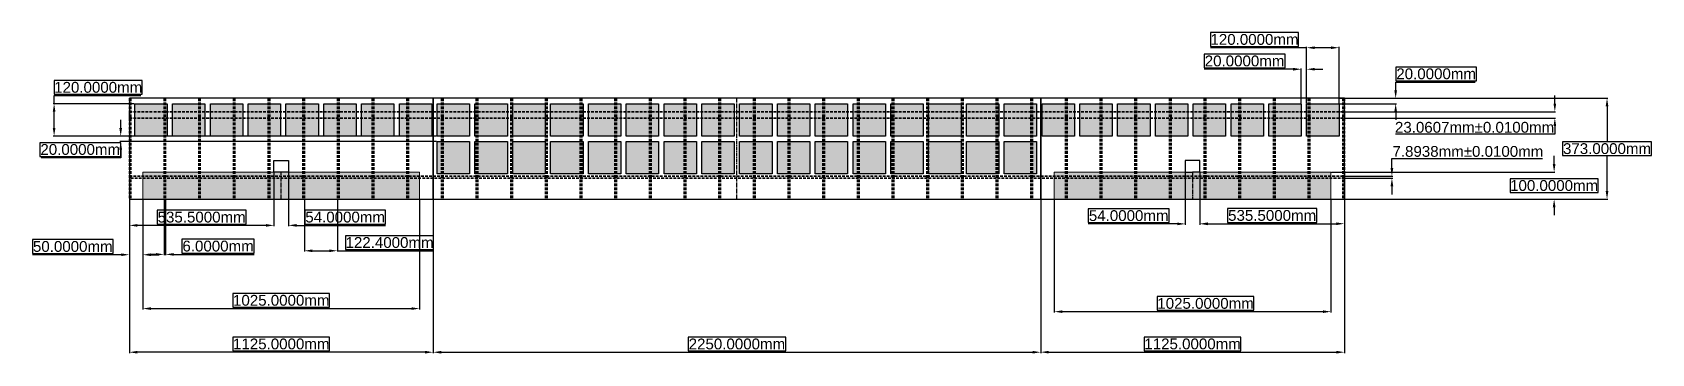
# Model space of a CAD drawing. Header units: millimetres. Extents: x 266 to 6263, y 368 to 1557.
import ezdxf

# ---------------------------------------------------------------- set-up
doc = ezdxf.new("R2010")
doc.units = ezdxf.units.MM
doc.header["$LTSCALE"] = 20
doc.header["$MEASUREMENT"] = 0
doc.linetypes.add('CENTER2', pattern=[1.125, 0.75, -0.125, 0.125, -0.125])
doc.linetypes.add('DASHED', pattern=[0.75, 0.5, -0.25])
for name, color, linetype in [('CELULE_SOLARE', 190, 'Continuous'), ('CENTERLINE', 90, 'Continuous'), ('SERVOMOTOARE', 210, 'Continuous')]:
    doc.layers.add(name, color=color, linetype=linetype)
for name, color, linetype, lineweight in [('CONTUR_ARIPA', 10, 'Continuous', 30), ('COTE', 114, 'Continuous', 9), ('ELERON', 140, 'Continuous', 9), ('LONJEROANE', 50, 'DASHED', 35), ('NERVURI', 30, 'DASHED', 35)]:
    doc.layers.add(name, color=color, linetype=linetype, lineweight=lineweight)
doc.styles.get("Standard").update_dxf_attribs({"font": 'arial.ttf'})
doc.dimstyles.new('AERO_DIM', dxfattribs={"dimtxt": 40, "dimasz": 30, "dimexe": 3, "dimexo": 2, "dimgap": -5, "dimtad": 1, "dimtih": 1, "dimtoh": 1, "dimdec": 4, "dimzin": 0, "dimdsep": 46, "dimtxsty": 'Standard', "dimcen": 5, "dimadec": 0, "dimazin": 0, "dimtfac": 1, "dimtdec": 4, "dimtofl": 0, "dimtmove": 0, "dimatfit": 3, "dimfxl": 1, "dimtolj": 1, "dimtzin": 0, "dimarcsym": 0})
doc.dimstyles.new('AERO_DIM_TOL', dxfattribs={"dimtxt": 40, "dimasz": 30, "dimexe": 3, "dimexo": 2, "dimgap": 5, "dimtad": 1, "dimtih": 1, "dimtoh": 1, "dimdec": 4, "dimzin": 0, "dimdsep": 46, "dimtxsty": 'Standard', "dimcen": 5, "dimadec": 0, "dimazin": 0, "dimtol": 1, "dimtp": 0.01, "dimtm": 0.01, "dimtfac": 1, "dimtdec": 4, "dimtofl": 0, "dimtmove": 0, "dimatfit": 3, "dimfxl": 1, "dimtolj": 1, "dimtzin": 0, "dimarcsym": 0})

# ---------------------------------------------------------------- blocks, each defined once
blk = doc.blocks.new('*D1')
at = {"layer": 'COTE', "color": 0, "lineweight": -2, "transparency": 16777216}
for p, q in [((625.3, 937.9), (625.3, 370.1)), ((1750.3, 937.9), (1750.3, 370.1)), ((1366.6, 429), (1009, 429)), ((1009, 429), (1009, 378.1)), ((1366.6, 378.1), (1366.6, 429)), ((1720.3, 373.1), (655.3, 373.1)), ((1009, 378.1), (1366.6, 378.1))]:
    blk.add_line(p, q, dxfattribs=at)
at = {"layer": 'COTE', "color": 0, "transparency": 16777216}
for points in [[(655.3, 378.1), (655.3, 368.1), (625.3, 373.1)], [(1720.3, 378.1), (1720.3, 368.1), (1750.3, 373.1)]]:
    blk.add_solid(points, dxfattribs=at)
at = {"layer": 'Defpoints', "color": 0, "transparency": 16777216}
for p in [(625.3, 939.9), (1750.3, 939.9), (625.3, 373.1)]:
    blk.add_point(p, dxfattribs=at)
at = {"layer": 'COTE', "color": 0, "transparency": 16777216, "insert": (1187.8, 403.5), "char_height": 40, "attachment_point": 5}
blk.add_mtext('\\A1;1125.0000mm', dxfattribs=at)
blk = doc.blocks.new('*D2')
at = {"layer": 'COTE', "color": 0, "lineweight": -2, "transparency": 16777216}
for p, q in [((1750.3, 937.9), (1750.3, 370)), ((4000.3, 937.9), (4000.3, 370)), ((3056.3, 428.8), (2694.3, 428.8)), ((2694.3, 428.8), (2694.3, 378)), ((3056.3, 378), (3056.3, 428.8)), ((1780.3, 373), (3970.3, 373)), ((2694.3, 378), (3056.3, 378))]:
    blk.add_line(p, q, dxfattribs=at)
at = {"layer": 'COTE', "color": 0, "transparency": 16777216}
for points in [[(1780.3, 378), (1780.3, 368), (1750.3, 373)], [(3970.3, 378), (3970.3, 368), (4000.3, 373)]]:
    blk.add_solid(points, dxfattribs=at)
at = {"layer": 'Defpoints', "color": 0, "transparency": 16777216}
for p in [(1750.3, 939.9), (4000.3, 939.9), (4000.3, 373)]:
    blk.add_point(p, dxfattribs=at)
at = {"layer": 'COTE', "color": 0, "transparency": 16777216, "insert": (2875.3, 403.4), "char_height": 40, "attachment_point": 5}
blk.add_mtext('\\A1;2250.0000mm', dxfattribs=at)
blk = doc.blocks.new('*D3')
at = {"layer": 'COTE', "color": 0, "lineweight": -2, "transparency": 16777216}
for p, q in [((4000.3, 937.9), (4000.3, 370.2)), ((5125.3, 937.9), (5125.3, 370.2)), ((4741.6, 429), (4384, 429)), ((4384, 429), (4384, 378.2)), ((4741.6, 378.2), (4741.6, 429)), ((4030.3, 373.2), (5095.3, 373.2)), ((4384, 378.2), (4741.6, 378.2))]:
    blk.add_line(p, q, dxfattribs=at)
at = {"layer": 'COTE', "color": 0, "transparency": 16777216}
for points in [[(4030.3, 378.2), (4030.3, 368.2), (4000.3, 373.2)], [(5095.3, 378.2), (5095.3, 368.2), (5125.3, 373.2)]]:
    blk.add_solid(points, dxfattribs=at)
at = {"layer": 'Defpoints', "color": 0, "transparency": 16777216}
for p in [(4000.3, 939.9), (5125.3, 939.9), (5125.3, 373.2)]:
    blk.add_point(p, dxfattribs=at)
at = {"layer": 'COTE', "color": 0, "transparency": 16777216, "insert": (4562.8, 403.6), "char_height": 40, "attachment_point": 5}
blk.add_mtext('\\A1;1125.0000mm', dxfattribs=at)
blk = doc.blocks.new('*D4')
at = {"layer": 'COTE', "color": 0, "lineweight": -2, "transparency": 16777216}
for p, q in [((5127.3, 1312.9), (6100.7, 1312.9)), ((6097.7, 1282.9), (6097.7, 1151.8)), ((6262.8, 1151.8), (5932.6, 1151.8)), ((5932.6, 1151.8), (5932.6, 1101)), ((6262.8, 1101), (6262.8, 1151.8)), ((5932.6, 1101), (6262.8, 1101)), ((6097.7, 969.9), (6097.7, 1101)), ((5127.3, 939.9), (6100.7, 939.9))]:
    blk.add_line(p, q, dxfattribs=at)
at = {"layer": 'COTE', "color": 0, "transparency": 16777216}
for points in [[(6092.7, 1282.9), (6102.7, 1282.9), (6097.7, 1312.9)], [(6092.7, 969.9), (6102.7, 969.9), (6097.7, 939.9)]]:
    blk.add_solid(points, dxfattribs=at)
at = {"layer": 'Defpoints', "color": 0, "transparency": 16777216}
for p in [(5125.3, 1312.9), (5125.3, 939.9), (6097.7, 939.9)]:
    blk.add_point(p, dxfattribs=at)
at = {"layer": 'COTE', "color": 0, "transparency": 16777216, "insert": (6097.7, 1126.4), "char_height": 40, "attachment_point": 5}
blk.add_mtext('\\A1;373.0000mm', dxfattribs=at)
blk = doc.blocks.new('*D8')
at = {"layer": 'COTE', "color": 0, "lineweight": -2, "transparency": 16777216}
for p, q in [((753.7, 937.9), (753.7, 732.2)), ((759.7, 937.9), (759.7, 732.2)), ((1088, 791.1), (819.7, 791.1)), ((819.7, 791.1), (819.7, 740.2)), ((1088, 740.2), (1088, 791.1)), ((723.7, 735.2), (693.7, 735.2)), ((789.7, 735.2), (1088, 735.2)), ((819.7, 740.2), (1088, 740.2))]:
    blk.add_line(p, q, dxfattribs=at)
at = {"layer": 'COTE', "color": 0, "transparency": 16777216}
for points in [[(723.7, 740.2), (723.7, 730.2), (753.7, 735.2)], [(789.7, 740.2), (789.7, 730.2), (759.7, 735.2)]]:
    blk.add_solid(points, dxfattribs=at)
at = {"layer": 'Defpoints', "color": 0, "transparency": 16777216}
for p in [(753.7, 939.9), (759.7, 939.9), (759.7, 735.2)]:
    blk.add_point(p, dxfattribs=at)
at = {"layer": 'COTE', "color": 0, "transparency": 16777216, "insert": (953.8, 765.7), "char_height": 40, "attachment_point": 5}
blk.add_mtext('\\A1;6.0000mm', dxfattribs=at)
blk = doc.blocks.new('*D10')
at = {"layer": 'COTE', "color": 0, "lineweight": -2, "transparency": 16777216}
for p, q in [((4050.3, 937.9), (4050.3, 520.2)), ((5075.3, 937.9), (5075.3, 520.2)), ((4789.7, 579.1), (4432.2, 579.1)), ((4432.2, 579.1), (4432.2, 528.2)), ((4789.7, 528.2), (4789.7, 579.1)), ((4080.3, 523.2), (5045.3, 523.2)), ((4432.2, 528.2), (4789.7, 528.2))]:
    blk.add_line(p, q, dxfattribs=at)
at = {"layer": 'COTE', "color": 0, "transparency": 16777216}
for points in [[(4080.3, 528.2), (4080.3, 518.2), (4050.3, 523.2)], [(5045.3, 528.2), (5045.3, 518.2), (5075.3, 523.2)]]:
    blk.add_solid(points, dxfattribs=at)
at = {"layer": 'Defpoints', "color": 0, "transparency": 16777216}
for p in [(4050.3, 939.9), (5075.3, 939.9), (5075.3, 523.2)]:
    blk.add_point(p, dxfattribs=at)
at = {"layer": 'COTE', "color": 0, "transparency": 16777216, "insert": (4610.9, 553.6), "char_height": 40, "attachment_point": 5}
blk.add_mtext('\\A1;1025.0000mm', dxfattribs=at)
blk = doc.blocks.new('*D11')
at = {"layer": 'COTE', "color": 0, "lineweight": -2, "transparency": 16777216}
for p, q in [((5901.8, 1069.9), (5901.8, 1099.9)), ((5077.3, 1039.9), (5904.8, 1039.9)), ((6065, 1015.3), (5738.5, 1015.3)), ((5738.5, 1015.3), (5738.5, 964.5)), ((5738.5, 964.5), (6065, 964.5)), ((6065, 964.5), (6065, 1015.3)), ((5077.3, 939.9), (5904.8, 939.9)), ((5901.8, 909.9), (5901.8, 879.9))]:
    blk.add_line(p, q, dxfattribs=at)
at = {"layer": 'COTE', "color": 0, "transparency": 16777216}
for points in [[(5896.8, 1069.9), (5906.8, 1069.9), (5901.8, 1039.9)], [(5896.8, 909.9), (5906.8, 909.9), (5901.8, 939.9)]]:
    blk.add_solid(points, dxfattribs=at)
at = {"layer": 'Defpoints', "color": 0, "transparency": 16777216}
for p in [(5075.3, 1039.9), (5901.8, 1039.9), (5075.3, 939.9)]:
    blk.add_point(p, dxfattribs=at)
at = {"layer": 'COTE', "color": 0, "transparency": 16777216, "insert": (5901.8, 989.9), "char_height": 40, "attachment_point": 5}
blk.add_mtext('\\A1;100.0000mm', dxfattribs=at)
blk = doc.blocks.new('*D12')
at = {"layer": 'COTE', "color": 0, "lineweight": -2, "transparency": 16777216}
for p, q in [((625.3, 937.9), (625.3, 730.9)), ((675.3, 937.9), (675.3, 730.9)), ((565.3, 789.7), (266.1, 789.7)), ((266.1, 789.7), (266.1, 738.9)), ((565.3, 738.9), (565.3, 789.7)), ((266.1, 738.9), (565.3, 738.9)), ((595.3, 733.9), (266.1, 733.9)), ((705.3, 733.9), (735.3, 733.9))]:
    blk.add_line(p, q, dxfattribs=at)
at = {"layer": 'COTE', "color": 0, "transparency": 16777216}
for points in [[(595.3, 738.9), (595.3, 728.9), (625.3, 733.9)], [(705.3, 738.9), (705.3, 728.9), (675.3, 733.9)]]:
    blk.add_solid(points, dxfattribs=at)
at = {"layer": 'Defpoints', "color": 0, "transparency": 16777216}
for p in [(625.3, 939.9), (675.3, 939.9), (625.3, 733.9)]:
    blk.add_point(p, dxfattribs=at)
at = {"layer": 'COTE', "color": 0, "transparency": 16777216, "insert": (415.7, 764.3), "char_height": 40, "attachment_point": 5}
blk.add_mtext('\\A1;50.0000mm', dxfattribs=at)
blk = doc.blocks.new('*D13')
at = {"layer": 'COTE', "color": 0, "lineweight": -2, "transparency": 16777216}
for p, q in [((675.3, 937.9), (675.3, 531.6)), ((1700.3, 937.9), (1700.3, 531.6)), ((1366.6, 590.4), (1009, 590.4)), ((1009, 590.4), (1009, 539.6)), ((1366.6, 539.6), (1366.6, 590.4)), ((705.3, 534.6), (1670.3, 534.6)), ((1009, 539.6), (1366.6, 539.6))]:
    blk.add_line(p, q, dxfattribs=at)
at = {"layer": 'COTE', "color": 0, "transparency": 16777216}
for points in [[(705.3, 539.6), (705.3, 529.6), (675.3, 534.6)], [(1670.3, 539.6), (1670.3, 529.6), (1700.3, 534.6)]]:
    blk.add_solid(points, dxfattribs=at)
at = {"layer": 'Defpoints', "color": 0, "transparency": 16777216}
for p in [(675.3, 939.9), (1700.3, 939.9), (1700.3, 534.6)]:
    blk.add_point(p, dxfattribs=at)
at = {"layer": 'COTE', "color": 0, "transparency": 16777216, "insert": (1187.8, 565), "char_height": 40, "attachment_point": 5}
blk.add_mtext('\\A1;1025.0000mm', dxfattribs=at)
blk = doc.blocks.new('*D14')
at = {"layer": 'COTE', "color": 0, "lineweight": -2, "transparency": 16777216}
for p, q in [((5301.1, 1054.9), (5301.1, 1090.7)), ((5301.1, 1090.7), (5858.6, 1090.7)), ((5127.3, 1024.9), (5304.1, 1024.9)), ((5127.3, 1017), (5304.1, 1017)), ((5301.1, 987), (5301.1, 957))]:
    blk.add_line(p, q, dxfattribs=at)
at = {"layer": 'COTE', "color": 0, "transparency": 16777216}
for points in [[(5296.1, 1054.9), (5306.1, 1054.9), (5301.1, 1024.9)], [(5296.1, 987), (5306.1, 987), (5301.1, 1017)]]:
    blk.add_solid(points, dxfattribs=at)
at = {"layer": 'Defpoints', "color": 0, "transparency": 16777216}
for p in [(5125.3, 1024.9), (5301.1, 1024.9), (5125.3, 1017)]:
    blk.add_point(p, dxfattribs=at)
at = {"layer": 'COTE', "color": 0, "transparency": 16777216, "insert": (5582.4, 1116.1), "char_height": 40, "attachment_point": 5}
blk.add_mtext('\\A1;7.8938mm±0.0100mm', dxfattribs=at)
blk = doc.blocks.new('*D15')
at = {"layer": 'COTE', "color": 0, "lineweight": -2, "transparency": 16777216}
for p, q in [((5904.4, 1292.9), (5904.4, 1322.9)), ((5127.3, 1262.9), (5907.4, 1262.9)), ((5127.3, 1239.8), (5907.4, 1239.8)), ((5904.4, 1209.8), (5904.4, 1179.8)), ((5904.4, 1179.8), (5314.8, 1179.8))]:
    blk.add_line(p, q, dxfattribs=at)
at = {"layer": 'COTE', "color": 0, "transparency": 16777216}
for points in [[(5899.4, 1292.9), (5909.4, 1292.9), (5904.4, 1262.9)], [(5899.4, 1209.8), (5909.4, 1209.8), (5904.4, 1239.8)]]:
    blk.add_solid(points, dxfattribs=at)
at = {"layer": 'Defpoints', "color": 0, "transparency": 16777216}
for p in [(5125.3, 1262.9), (5125.3, 1239.8), (5904.4, 1239.8)]:
    blk.add_point(p, dxfattribs=at)
at = {"layer": 'COTE', "color": 0, "transparency": 16777216, "insert": (5607.1, 1205.3), "char_height": 40, "attachment_point": 5}
blk.add_mtext('\\A1;23.0607mm±0.0100mm', dxfattribs=at)
blk = doc.blocks.new('*D21')
at = {"layer": 'COTE', "color": 0, "lineweight": -2, "transparency": 16777216}
for p, q in [((1273.3, 937.9), (1273.3, 745.5)), ((1395.7, 937.9), (1395.7, 745.5)), ((1752.2, 804.4), (1425.7, 804.4)), ((1425.7, 804.4), (1425.7, 753.5)), ((1752.2, 753.5), (1752.2, 804.4)), ((1303.3, 748.5), (1365.7, 748.5)), ((1395.7, 748.5), (1752.2, 748.5)), ((1425.7, 753.5), (1752.2, 753.5))]:
    blk.add_line(p, q, dxfattribs=at)
at = {"layer": 'COTE', "color": 0, "transparency": 16777216}
for points in [[(1303.3, 753.5), (1303.3, 743.5), (1273.3, 748.5)], [(1365.7, 753.5), (1365.7, 743.5), (1395.7, 748.5)]]:
    blk.add_solid(points, dxfattribs=at)
at = {"layer": 'Defpoints', "color": 0, "transparency": 16777216}
for p in [(1273.3, 939.9), (1395.7, 939.9), (1395.7, 748.5)]:
    blk.add_point(p, dxfattribs=at)
at = {"layer": 'COTE', "color": 0, "transparency": 16777216, "insert": (1588.9, 778.9), "char_height": 40, "attachment_point": 5}
blk.add_mtext('\\A1;122.4000mm', dxfattribs=at)
blk = doc.blocks.new('*U22')
at = {"layer": 'CENTERLINE', "color": 0, "linetype": 'CENTER2', "transparency": 16777216}
blk.add_line((0, -186.62), (0, 186.62), dxfattribs=at)
blk = doc.blocks.new('*U23')
at = {"layer": 'CENTERLINE', "color": 0, "linetype": 'CENTER2', "transparency": 16777216}
blk.add_line((0, -50.12), (0, 50.12), dxfattribs=at)
blk = doc.blocks.new('*U24')
at = {"layer": 'CENTERLINE', "color": 0, "linetype": 'CENTER2', "transparency": 16777216}
blk.add_line((0, 50.12), (0, -50.12), dxfattribs=at)
blk = doc.blocks.new('*D27')
at = {"layer": 'COTE', "color": 0, "lineweight": -2, "transparency": 16777216}
for p, q in [((625.3, 1038), (625.3, 839.5)), ((1160.8, 1038), (1160.8, 839.5)), ((1130.8, 842.5), (655.3, 842.5)), ((1058.2, 898.3), (727.9, 898.3)), ((727.9, 898.3), (727.9, 847.5)), ((727.9, 847.5), (1058.2, 847.5)), ((1058.2, 847.5), (1058.2, 898.3))]:
    blk.add_line(p, q, dxfattribs=at)
at = {"layer": 'COTE', "color": 0, "transparency": 16777216}
for points in [[(655.3, 847.5), (655.3, 837.5), (625.3, 842.5)], [(1130.8, 847.5), (1130.8, 837.5), (1160.8, 842.5)]]:
    blk.add_solid(points, dxfattribs=at)
at = {"layer": 'Defpoints', "color": 0, "transparency": 16777216}
for p in [(625.3, 1040), (1160.8, 1040), (625.3, 842.5)]:
    blk.add_point(p, dxfattribs=at)
at = {"layer": 'COTE', "color": 0, "transparency": 16777216, "insert": (893, 872.9), "char_height": 40, "attachment_point": 5}
blk.add_mtext('\\A1;535.5000mm', dxfattribs=at)
blk = doc.blocks.new('*D28')
at = {"layer": 'COTE', "color": 0, "lineweight": -2, "transparency": 16777216}
for p, q in [((1160.8, 1038), (1160.8, 839.6)), ((1214.8, 1038), (1214.8, 839.6)), ((1130.8, 842.6), (1100.8, 842.6)), ((1244.8, 842.6), (1574, 842.6)), ((1574, 898.4), (1274.8, 898.4)), ((1274.8, 898.4), (1274.8, 847.6)), ((1274.8, 847.6), (1574, 847.6)), ((1574, 847.6), (1574, 898.4))]:
    blk.add_line(p, q, dxfattribs=at)
at = {"layer": 'COTE', "color": 0, "transparency": 16777216}
for points in [[(1130.8, 847.6), (1130.8, 837.6), (1160.8, 842.6)], [(1244.8, 847.6), (1244.8, 837.6), (1214.8, 842.6)]]:
    blk.add_solid(points, dxfattribs=at)
at = {"layer": 'Defpoints', "color": 0, "transparency": 16777216}
for p in [(1160.8, 1040), (1214.8, 1040), (1214.8, 842.6)]:
    blk.add_point(p, dxfattribs=at)
at = {"layer": 'COTE', "color": 0, "transparency": 16777216, "insert": (1424.4, 873), "char_height": 40, "attachment_point": 5}
blk.add_mtext('\\A1;54.0000mm', dxfattribs=at)
blk = doc.blocks.new('*D29')
at = {"layer": 'COTE', "color": 0, "lineweight": -2, "transparency": 16777216}
for p, q in [((4589.8, 1038), (4589.8, 845.7)), ((5125.3, 1038), (5125.3, 845.7)), ((5022.7, 904.6), (4692.4, 904.6)), ((4692.4, 904.6), (4692.4, 853.7)), ((5022.7, 853.7), (5022.7, 904.6)), ((4619.8, 848.7), (5095.3, 848.7)), ((4692.4, 853.7), (5022.7, 853.7))]:
    blk.add_line(p, q, dxfattribs=at)
at = {"layer": 'COTE', "color": 0, "transparency": 16777216}
for points in [[(4619.8, 853.7), (4619.8, 843.7), (4589.8, 848.7)], [(5095.3, 853.7), (5095.3, 843.7), (5125.3, 848.7)]]:
    blk.add_solid(points, dxfattribs=at)
at = {"layer": 'Defpoints', "color": 0, "transparency": 16777216}
for p in [(4589.8, 1040), (5125.3, 1040), (5125.3, 848.7)]:
    blk.add_point(p, dxfattribs=at)
at = {"layer": 'COTE', "color": 0, "transparency": 16777216, "insert": (4857.5, 879.1), "char_height": 40, "attachment_point": 5}
blk.add_mtext('\\A1;535.5000mm', dxfattribs=at)
blk = doc.blocks.new('*D30')
at = {"layer": 'COTE', "color": 0, "lineweight": -2, "transparency": 16777216}
for p, q in [((4535.8, 1038), (4535.8, 845.1)), ((4589.8, 1038), (4589.8, 845.1)), ((4475.8, 903.9), (4176.6, 903.9)), ((4176.6, 903.9), (4176.6, 853.1)), ((4475.8, 853.1), (4475.8, 903.9)), ((4176.6, 853.1), (4475.8, 853.1)), ((4505.8, 848.1), (4176.6, 848.1)), ((4619.8, 848.1), (4649.8, 848.1))]:
    blk.add_line(p, q, dxfattribs=at)
at = {"layer": 'COTE', "color": 0, "transparency": 16777216}
for points in [[(4505.8, 853.1), (4505.8, 843.1), (4535.8, 848.1)], [(4619.8, 853.1), (4619.8, 843.1), (4589.8, 848.1)]]:
    blk.add_solid(points, dxfattribs=at)
at = {"layer": 'Defpoints', "color": 0, "transparency": 16777216}
for p in [(4535.8, 1040), (4589.8, 1040), (4535.8, 848.1)]:
    blk.add_point(p, dxfattribs=at)
at = {"layer": 'COTE', "color": 0, "transparency": 16777216, "insert": (4326.2, 878.5), "char_height": 40, "attachment_point": 5}
blk.add_mtext('\\A1;54.0000mm', dxfattribs=at)
blk = doc.blocks.new('*D31')
at = {"layer": 'COTE', "color": 0, "lineweight": -2, "transparency": 16777216}
for p, q in [((5614.9, 1428.7), (5315, 1428.7)), ((5315, 1428.7), (5315, 1377.9)), ((5614.9, 1377.9), (5614.9, 1428.7)), ((5315, 1377.9), (5614.9, 1377.9)), ((5315, 1342.9), (5315, 1372.9)), ((5315, 1372.9), (5609.9, 1372.9)), ((5107.3, 1312.9), (5318, 1312.9)), ((5107.3, 1292.9), (5318, 1292.9)), ((5315, 1262.9), (5315, 1232.9))]:
    blk.add_line(p, q, dxfattribs=at)
at = {"layer": 'COTE', "color": 0, "transparency": 16777216}
for points in [[(5310, 1342.9), (5320, 1342.9), (5315, 1312.9)], [(5310, 1262.9), (5320, 1262.9), (5315, 1292.9)]]:
    blk.add_solid(points, dxfattribs=at)
at = {"layer": 'Defpoints', "color": 0, "transparency": 16777216}
for p in [(5105.3, 1312.9), (5105.3, 1292.9), (5315, 1312.9)]:
    blk.add_point(p, dxfattribs=at)
at = {"layer": 'COTE', "color": 0, "transparency": 16777216, "insert": (5464.9, 1403.3), "char_height": 40, "attachment_point": 5}
blk.add_mtext('\\A1;20.0000mm', dxfattribs=at)
blk = doc.blocks.new('*D32')
at = {"layer": 'COTE', "color": 0, "lineweight": -2, "transparency": 16777216}
for p, q in [((4955.3, 1556), (4628.8, 1556)), ((4628.8, 1556), (4628.8, 1505.1)), ((4628.8, 1505.1), (4955.3, 1505.1)), ((4985.3, 1500.1), (4628.8, 1500.1)), ((4955.3, 1505.1), (4955.3, 1556)), ((4985.3, 1294.9), (4985.3, 1503.1)), ((5075.3, 1500.1), (5015.3, 1500.1)), ((5105.3, 1294.9), (5105.3, 1503.1))]:
    blk.add_line(p, q, dxfattribs=at)
at = {"layer": 'COTE', "color": 0, "transparency": 16777216}
for points in [[(5015.3, 1505.1), (5015.3, 1495.1), (4985.3, 1500.1)], [(5075.3, 1505.1), (5075.3, 1495.1), (5105.3, 1500.1)]]:
    blk.add_solid(points, dxfattribs=at)
at = {"layer": 'Defpoints', "color": 0, "transparency": 16777216}
for p in [(4985.3, 1500.1), (4985.3, 1292.9), (5105.3, 1292.9)]:
    blk.add_point(p, dxfattribs=at)
at = {"layer": 'COTE', "color": 0, "transparency": 16777216, "insert": (4792.1, 1530.6), "char_height": 40, "attachment_point": 5}
blk.add_mtext('\\A1;120.0000mm', dxfattribs=at)
blk = doc.blocks.new('*D33')
at = {"layer": 'COTE', "color": 0, "lineweight": -2, "transparency": 16777216}
for p, q in [((4905.3, 1476.4), (4605.4, 1476.4)), ((4605.4, 1476.4), (4605.4, 1425.5)), ((4905.3, 1425.5), (4905.3, 1476.4)), ((4605.4, 1425.5), (4905.3, 1425.5)), ((4935.3, 1420.5), (4605.4, 1420.5)), ((4965.3, 1294.9), (4965.3, 1423.5)), ((4985.3, 1294.9), (4985.3, 1423.5)), ((5015.3, 1420.5), (5045.3, 1420.5))]:
    blk.add_line(p, q, dxfattribs=at)
at = {"layer": 'COTE', "color": 0, "transparency": 16777216}
for points in [[(4935.3, 1425.5), (4935.3, 1415.5), (4965.3, 1420.5)], [(5015.3, 1425.5), (5015.3, 1415.5), (4985.3, 1420.5)]]:
    blk.add_solid(points, dxfattribs=at)
at = {"layer": 'Defpoints', "color": 0, "transparency": 16777216}
for p in [(4965.3, 1420.5), (4965.3, 1292.9), (4985.3, 1292.9)]:
    blk.add_point(p, dxfattribs=at)
at = {"layer": 'COTE', "color": 0, "transparency": 16777216, "insert": (4755.4, 1450.9), "char_height": 40, "attachment_point": 5}
blk.add_mtext('\\A1;20.0000mm', dxfattribs=at)
blk = doc.blocks.new('*D34')
at = {"layer": 'COTE', "color": 0, "lineweight": -2, "transparency": 16777216}
for p, q in [((673.1, 1378.7), (346.6, 1378.7)), ((346.6, 1378.7), (346.6, 1327.9)), ((346.6, 1327.9), (673.1, 1327.9)), ((346.6, 1292.9), (346.6, 1322.9)), ((346.6, 1322.9), (668.1, 1322.9)), ((673.1, 1327.9), (673.1, 1378.7)), ((643.3, 1292.9), (343.6, 1292.9)), ((346.6, 1202.9), (346.6, 1262.9)), ((643.3, 1172.9), (343.6, 1172.9))]:
    blk.add_line(p, q, dxfattribs=at)
at = {"layer": 'COTE', "color": 0, "transparency": 16777216}
for points in [[(341.6, 1262.9), (351.6, 1262.9), (346.6, 1292.9)], [(341.6, 1202.9), (351.6, 1202.9), (346.6, 1172.9)]]:
    blk.add_solid(points, dxfattribs=at)
at = {"layer": 'Defpoints', "color": 0, "transparency": 16777216}
for p in [(346.6, 1292.9), (645.3, 1292.9), (645.3, 1172.9)]:
    blk.add_point(p, dxfattribs=at)
at = {"layer": 'COTE', "color": 0, "transparency": 16777216, "insert": (509.9, 1353.3), "char_height": 40, "attachment_point": 5}
blk.add_mtext('\\A1;120.0000mm', dxfattribs=at)
blk = doc.blocks.new('*D35')
at = {"layer": 'COTE', "color": 0, "lineweight": -2, "transparency": 16777216}
for p, q in [((593.2, 1202.9), (593.2, 1232.9)), ((593.2, 1148.7), (293.4, 1148.7)), ((293.4, 1148.7), (293.4, 1097.9)), ((1763.3, 1172.9), (590.2, 1172.9)), ((1763.3, 1152.9), (590.2, 1152.9)), ((593.2, 1097.9), (593.2, 1148.7)), ((293.4, 1097.9), (593.2, 1097.9)), ((593.2, 1092.9), (298.4, 1092.9)), ((593.2, 1122.9), (593.2, 1092.9))]:
    blk.add_line(p, q, dxfattribs=at)
at = {"layer": 'COTE', "color": 0, "transparency": 16777216}
for points in [[(588.2, 1202.9), (598.2, 1202.9), (593.2, 1172.9)], [(588.2, 1122.9), (598.2, 1122.9), (593.2, 1152.9)]]:
    blk.add_solid(points, dxfattribs=at)
at = {"layer": 'Defpoints', "color": 0, "transparency": 16777216}
for p in [(593.2, 1152.9), (1765.3, 1172.9), (1765.3, 1152.9)]:
    blk.add_point(p, dxfattribs=at)
at = {"layer": 'COTE', "color": 0, "transparency": 16777216, "insert": (443.3, 1123.3), "char_height": 40, "attachment_point": 5}
blk.add_mtext('\\A1;20.0000mm', dxfattribs=at)
blk = doc.blocks.new('ARIPA_MIJLOC')
at = {"layer": 'CONTUR_ARIPA'}
for p, q in [((4000.3, 1312.9), (1750.3, 1312.9)), ((1750.3, 939.9), (1750.3, 1312.9)), ((4000.3, 939.9), (4000.3, 1312.9)), ((1750.3, 939.9), (4000.3, 939.9))]:
    blk.add_line(p, q, dxfattribs=at)
blk = doc.blocks.new('ARIPA_LAT_DREAPTA')
at = {"layer": 'CONTUR_ARIPA'}
for p, q in [((5125.3, 1312.9), (4000.3, 1312.9)), ((4000.3, 1312.9), (4000.3, 939.9)), ((5125.3, 939.9), (5125.3, 1312.9)), ((4000.3, 939.9), (5125.3, 939.9))]:
    blk.add_line(p, q, dxfattribs=at)
blk = doc.blocks.new('ARIPA_LAT_STANGA')
at = {"layer": 'CONTUR_ARIPA'}
for p, q in [((1750.3, 1312.9), (625.3, 1312.9)), ((625.3, 1312.9), (625.3, 939.9)), ((1750.3, 1312.9), (1750.3, 939.9)), ((625.3, 939.9), (1750.3, 939.9))]:
    blk.add_line(p, q, dxfattribs=at)
blk = doc.blocks.new('*U16')
at = {"layer": 'NERVURI'}
blk.add_line((0, 186.5), (0, -186.5), dxfattribs=at)
blk = doc.blocks.new('*U17')
at = {"layer": 'NERVURI', "color": 0, "linetype": 'ByBlock', "lineweight": -2, "transparency": 16777216}
for p in [(0, 0), (128.4, 0), (256.8, 0), (385.2, 0), (513.6, 0), (642, 0), (770.4, 0), (898.8, 0), (1027.2, 0), (1155.6, 0), (1284, 0), (1412.4, 0), (1540.8, 0), (1669.2, 0), (1797.6, 0), (1926, 0), (2054.4, 0), (2182.8, 0), (2311.2, 0), (2439.6, 0), (2568, 0), (2696.4, 0), (2824.8, 0), (2953.2, 0), (3081.6, 0), (3210, 0), (3338.4, 0), (3466.8, 0), (3595.2, 0), (3723.6, 0), (3852, 0), (3980.4, 0), (4108.8, 0), (4237.2, 0), (4365.6, 0), (4494, 0)]:
    blk.add_blockref('*U16', p, dxfattribs=at)
blk = doc.blocks.new('*U18')
at = {"layer": 'NERVURI'}
blk.add_line((0, 186.5), (0, -186.5), dxfattribs=at)
blk = doc.blocks.new('*U19')
at = {"layer": 'NERVURI', "color": 0, "linetype": 'ByBlock', "lineweight": -2, "transparency": 16777216}
for p in [(0, 0), (128.4, 0), (256.8, 0), (385.2, 0), (513.6, 0), (642, 0), (770.4, 0), (898.8, 0), (1027.2, 0), (1155.6, 0), (1284, 0), (1412.4, 0), (1540.8, 0), (1669.2, 0), (1797.6, 0), (1926, 0), (2054.4, 0), (2182.8, 0), (2311.2, 0), (2439.6, 0), (2568, 0), (2696.4, 0), (2824.8, 0), (2953.2, 0), (3081.6, 0), (3210, 0), (3338.4, 0), (3466.8, 0), (3595.2, 0), (3723.6, 0), (3852, 0), (3980.4, 0), (4108.8, 0), (4237.2, 0), (4365.6, 0), (4494, 0)]:
    blk.add_blockref('*U18', p, dxfattribs=at)
blk = doc.blocks.new('ELERON_UAV')
at = {"layer": 'ELERON'}
for p, q in [((675.3, 939.9), (675.3, 1039.9)), ((675.3, 1039.9), (1700.3, 1039.9)), ((1700.3, 1039.9), (1700.3, 939.9)), ((1700.3, 939.9), (675.3, 939.9))]:
    blk.add_line(p, q, dxfattribs=at)
blk = doc.blocks.new('ARIPA_UAV_2D')
at = {"layer": 'LONJEROANE'}
for p, q in [((-4500, 323), (0, 323)), ((-4500, 323), (-4500, 299.9)), ((-4500, 299.9), (0, 299.9)), ((0, 299.9), (0, 323)), ((-4500, 85), (0, 85)), ((-4500, 77.1), (-4500, 85)), ((0, 77.1), (-4500, 77.1)), ((0, 85), (0, 77.1))]:
    blk.add_line(p, q, dxfattribs=at)
at = {"layer": 'CONTUR_ARIPA'}
for name in ['ARIPA_LAT_STANGA', 'ARIPA_MIJLOC', 'ARIPA_LAT_DREAPTA']:
    blk.add_blockref(name, (-5125.3, -939.9), dxfattribs=at)
at = {"layer": 'ELERON'}
blk.add_blockref('ELERON_UAV', (-5125.3, -939.9), dxfattribs=at)
at = {"layer": 'ELERON', "xscale": -1}
blk.add_blockref('ELERON_UAV', (625.3, -939.9), dxfattribs=at)
at = {"layer": 'NERVURI'}
for name, p in [('*U17', (-4500, 186.5)), ('*U19', (-4494, 186.5))]:
    blk.add_blockref(name, p, dxfattribs=at)
blk = doc.blocks.new('ARIPA_TOP')
at = {"layer": 'CELULE_SOLARE'}
h = blk.add_hatch(color=256, dxfattribs=at)
h.dxf.hatch_style = 1
h.paths.add_polyline_path([(140, 353), (20, 353), (20, 233), (140, 233)])
h.paths.add_polyline_path([(280, 353), (160, 353), (160, 233), (280, 233)])
h.paths.add_polyline_path([(420, 353), (300, 353), (300, 233), (420, 233)])
h.paths.add_polyline_path([(560, 353), (440, 353), (440, 233), (560, 233)])
h.paths.add_polyline_path([(700, 353), (580, 353), (580, 233), (700, 233)])
h.paths.add_polyline_path([(840, 353), (720, 353), (720, 233), (840, 233)])
h.paths.add_polyline_path([(980, 353), (860, 353), (860, 233), (980, 233)])
h.paths.add_polyline_path([(1120, 353), (1000, 353), (1000, 233), (1120, 233)])
h.paths.add_polyline_path([(1260, 353), (1140, 353), (1140, 233), (1260, 233)])
h.paths.add_polyline_path([(1400, 353), (1280, 353), (1280, 233), (1400, 233)])
h.paths.add_polyline_path([(1540, 353), (1420, 353), (1420, 233), (1540, 233)])
h.paths.add_polyline_path([(1540, 213), (1420, 213), (1420, 93), (1540, 93)])
h.paths.add_polyline_path([(1400, 213), (1280, 213), (1280, 93), (1400, 93)])
h.paths.add_polyline_path([(1260, 213), (1140, 213), (1140, 93), (1260, 93)])
h.paths.add_polyline_path([(1680, 213), (1560, 213), (1560, 93), (1680, 93)])
h.paths.add_polyline_path([(1820, 213), (1700, 213), (1700, 93), (1820, 93)])
h.paths.add_polyline_path([(1960, 213), (1840, 213), (1840, 93), (1960, 93)])
h.paths.add_polyline_path([(2100, 213), (1980, 213), (1980, 93), (2100, 93)])
h.paths.add_polyline_path([(2240, 213), (2120, 213), (2120, 93), (2240, 93)])
h.paths.add_polyline_path([(2380, 213), (2260, 213), (2260, 93), (2380, 93)])
h.paths.add_polyline_path([(2520, 213), (2400, 213), (2400, 93), (2520, 93)])
h.paths.add_polyline_path([(2660, 213), (2540, 213), (2540, 93), (2660, 93)])
h.paths.add_polyline_path([(2800, 213), (2680, 213), (2680, 93), (2800, 93)])
h.paths.add_polyline_path([(2940, 213), (2820, 213), (2820, 93), (2940, 93)])
h.paths.add_polyline_path([(3080, 213), (2960, 213), (2960, 93), (3080, 93)])
h.paths.add_polyline_path([(3220, 213), (3100, 213), (3100, 93), (3220, 93)])
h.paths.add_polyline_path([(3360, 213), (3240, 213), (3240, 93), (3360, 93)])
h.paths.add_polyline_path([(3360, 353), (3240, 353), (3240, 233), (3360, 233)])
h.paths.add_polyline_path([(3220, 353), (3100, 353), (3100, 233), (3220, 233)])
h.paths.add_polyline_path([(3080, 353), (2960, 353), (2960, 233), (3080, 233)])
h.paths.add_polyline_path([(2940, 353), (2820, 353), (2820, 233), (2940, 233)])
h.paths.add_polyline_path([(2800, 353), (2680, 353), (2680, 233), (2800, 233)])
h.paths.add_polyline_path([(2660, 353), (2540, 353), (2540, 233), (2660, 233)])
h.paths.add_polyline_path([(2520, 353), (2400, 353), (2400, 233), (2520, 233)])
h.paths.add_polyline_path([(2380, 353), (2260, 353), (2260, 233), (2380, 233)])
h.paths.add_polyline_path([(2240, 353), (2120, 353), (2120, 233), (2240, 233)])
h.paths.add_polyline_path([(2100, 353), (1980, 353), (1980, 233), (2100, 233)])
h.paths.add_polyline_path([(1960, 353), (1840, 353), (1840, 233), (1960, 233)])
h.paths.add_polyline_path([(1820, 353), (1700, 353), (1700, 233), (1820, 233)])
h.paths.add_polyline_path([(1680, 353), (1560, 353), (1560, 233), (1680, 233)])
h.paths.add_polyline_path([(3500, 353), (3380, 353), (3380, 233), (3500, 233)])
h.paths.add_polyline_path([(3640, 353), (3520, 353), (3520, 233), (3640, 233)])
h.paths.add_polyline_path([(3780, 353), (3660, 353), (3660, 233), (3780, 233)])
h.paths.add_polyline_path([(3920, 353), (3800, 353), (3800, 233), (3920, 233)])
h.paths.add_polyline_path([(4060, 353), (3940, 353), (3940, 233), (4060, 233)])
h.paths.add_polyline_path([(4200, 353), (4080, 353), (4080, 233), (4200, 233)])
h.paths.add_polyline_path([(4340, 353), (4220, 353), (4220, 233), (4340, 233)])
h.paths.add_polyline_path([(4480, 353), (4360, 353), (4360, 233), (4480, 233)])
at = {"layer": 'ELERON'}
h = blk.add_hatch(color=256, dxfattribs=at)
h.dxf.hatch_style = 1
h.paths.add_polyline_path([(1075, 100), (50, 100), (50, 0), (1075, 0)])
h.paths.add_polyline_path([(4450, 100), (3425, 100), (3425, 0), (4450, 0)])
at = {"layer": 'CELULE_SOLARE'}
for points in [[(20, 353), (140, 353), (140, 233), (20, 233)], [(160, 353), (280, 353), (280, 233), (160, 233)], [(300, 353), (420, 353), (420, 233), (300, 233)], [(440, 353), (560, 353), (560, 233), (440, 233)], [(580, 353), (700, 353), (700, 233), (580, 233)], [(720, 353), (840, 353), (840, 233), (720, 233)], [(860, 353), (980, 353), (980, 233), (860, 233)], [(1000, 353), (1120, 353), (1120, 233), (1000, 233)], [(1140, 353), (1260, 353), (1260, 233), (1140, 233)], [(1280, 353), (1400, 353), (1400, 233), (1280, 233)], [(1420, 353), (1540, 353), (1540, 233), (1420, 233)], [(1560, 353), (1680, 353), (1680, 233), (1560, 233)], [(1700, 353), (1820, 353), (1820, 233), (1700, 233)], [(1840, 353), (1960, 353), (1960, 233), (1840, 233)], [(1980, 353), (2100, 353), (2100, 233), (1980, 233)], [(2120, 353), (2240, 353), (2240, 233), (2120, 233)], [(2260, 353), (2380, 353), (2380, 233), (2260, 233)], [(2400, 353), (2520, 353), (2520, 233), (2400, 233)], [(2540, 353), (2660, 353), (2660, 233), (2540, 233)], [(2680, 353), (2800, 353), (2800, 233), (2680, 233)], [(2820, 353), (2940, 353), (2940, 233), (2820, 233)], [(2960, 353), (3080, 353), (3080, 233), (2960, 233)], [(3100, 353), (3220, 353), (3220, 233), (3100, 233)], [(3240, 353), (3360, 353), (3360, 233), (3240, 233)], [(3380, 353), (3500, 353), (3500, 233), (3380, 233)], [(3520, 353), (3640, 353), (3640, 233), (3520, 233)], [(3660, 353), (3780, 353), (3780, 233), (3660, 233)], [(3800, 353), (3920, 353), (3920, 233), (3800, 233)], [(3940, 353), (4060, 353), (4060, 233), (3940, 233)], [(4080, 353), (4200, 353), (4200, 233), (4080, 233)], [(4220, 353), (4340, 353), (4340, 233), (4220, 233)], [(4360, 353), (4480, 353), (4480, 233), (4360, 233)], [(1140, 213), (1260, 213), (1260, 93), (1140, 93)], [(1280, 213), (1400, 213), (1400, 93), (1280, 93)], [(1420, 213), (1540, 213), (1540, 93), (1420, 93)], [(1560, 213), (1680, 213), (1680, 93), (1560, 93)], [(1700, 213), (1820, 213), (1820, 93), (1700, 93)], [(1840, 213), (1960, 213), (1960, 93), (1840, 93)], [(1980, 213), (2100, 213), (2100, 93), (1980, 93)], [(2120, 213), (2240, 213), (2240, 93), (2120, 93)], [(2260, 213), (2380, 213), (2380, 93), (2260, 93)], [(2400, 213), (2520, 213), (2520, 93), (2400, 93)], [(2540, 213), (2660, 213), (2660, 93), (2540, 93)], [(2680, 213), (2800, 213), (2800, 93), (2680, 93)], [(2820, 213), (2940, 213), (2940, 93), (2820, 93)], [(2960, 213), (3080, 213), (3080, 93), (2960, 93)], [(3100, 213), (3220, 213), (3220, 93), (3100, 93)], [(3240, 213), (3360, 213), (3360, 93), (3240, 93)]]:
    blk.add_lwpolyline(points, close=True, dxfattribs=at)
at = {"layer": 'SERVOMOTOARE'}
for p, q in [((562.5, 100.1), (535.5, 100.1)), ((3964.5, 100.1), (3937.5, 100))]:
    blk.add_line(p, q, dxfattribs=at)
for points in [[(535.5, 100.1), (535.5, 143), (589.5, 143), (589.5, 100.1), (562.5, 100.1)], [(3964.5, 100.1), (3964.5, 143), (3910.5, 143), (3910.5, 100.1), (3937.5, 100.1)]]:
    blk.add_lwpolyline(points, dxfattribs=at)
at = {"layer": 'LONJEROANE'}
blk.add_blockref('ARIPA_UAV_2D', (4500, 0), dxfattribs=at)

msp = doc.modelspace()

# ---------------------------------------------------------------- block references
at = {"layer": 'CENTERLINE', "linetype": 'CENTER2'}
for name, p in [('*U22', (2875.29493, 1126.39037)), ('*U23', (1187.79493, 989.89037)), ('*U24', (4562.79493, 989.89037))]:
    msp.add_blockref(name, p, dxfattribs=at)
at = {"layer": 'ELERON'}
msp.add_blockref('ARIPA_TOP', (625.29493, 939.89037), dxfattribs=at)

# ---------------------------------------------------------------- dimensions: what is measured, and where the dimension line sits
at = {"layer": 'COTE'}
for base, p1, p2, override, picture, middle in [((4985.29493, 1500.1413), (5105.29493, 1292.89037), (4985.29493, 1292.89037), {"dimpost": 'mm'}, '*D32', (4792.05482, 1530.56422)), ((4965.29493, 1420.5214), (4985.29493, 1292.89037), (4965.29493, 1292.89037), {"dimpost": 'mm'}, '*D33', (4755.36996, 1450.94432)), ((625.29493, 842.4687), (1160.79493, 1040.01037), (625.29493, 1040.01037), {"dimpost": 'mm'}, '*D27', (893.04493, 872.90526)), ((1214.79493, 842.56551), (1160.79493, 1040.01037), (1214.79493, 1040.01037), {"dimpost": 'mm'}, '*D28', (1424.37883, 872.98843)), ((4535.79493, 848.05369), (4589.79493, 1040.01037), (4535.79493, 1040.01037), {"dimpost": 'mm'}, '*D30', (4326.21103, 878.47661)), ((5125.29493, 848.70259), (4589.79493, 1040.01037), (5125.29493, 1040.01037), {"dimpost": 'mm'}, '*D29', (4857.54493, 879.13915)), ((625.29493, 733.89853), (675.29493, 939.89037), (625.29493, 939.89037), {"dimtxt": 40, "dimasz": 30, "dimpost": 'mm'}, '*D12', (415.71103, 764.32145)), ((759.69493, 735.23421), (753.69493, 939.89037), (759.69493, 939.89037), {"dimtxt": 40, "dimasz": 30, "dimpost": 'mm'}, '*D8', (953.84909, 765.65713)), ((1395.69493, 748.51845), (1273.29493, 939.89037), (1395.69493, 939.89037), {"dimtxt": 40, "dimasz": 30, "dimpost": 'mm'}, '*D21', (1588.93504, 778.94137))]:
    dim = msp.add_linear_dim(base=base, p1=p1, p2=p2, dimstyle='AERO_DIM', override=override, dxfattribs=at)
    dim.commit()
    dim.dimension.update_dxf_attribs({"geometry": picture, "text_midpoint": middle})
for base, p1, p2, dimstyle, picture, middle in [((346.60995, 1292.89037), (645.29493, 1172.89037), (645.29493, 1292.89037), 'AERO_DIM', '*D34', (509.85006, 1353.31329)), ((5315.00403, 1312.89037), (5105.29493, 1292.89037), (5105.29493, 1312.89037), 'AERO_DIM', '*D31', (5464.929, 1403.31329)), ((5904.37873, 1239.82967), (5125.29493, 1262.89037), (5125.29493, 1239.82967), 'AERO_DIM_TOL', '*D15', (5607.11406, 1205.26623)), ((593.22696, 1152.89037), (1765.29493, 1172.89037), (1765.29493, 1152.89037), 'AERO_DIM', '*D35', (443.302, 1123.31329))]:
    dim = msp.add_linear_dim(base=base, p1=p1, p2=p2, angle=90, dimstyle=dimstyle, override={"dimpost": 'mm'}, dxfattribs=at)
    dim.commit()
    dim.dimension.update_dxf_attribs({"geometry": picture, "text_midpoint": middle})
for base, p1, p2, dimstyle, override, picture, middle in [((6097.71939, 939.89037), (5125.29493, 1312.89037), (5125.29493, 939.89037), 'AERO_DIM', {"dimtxt": 40, "dimasz": 30, "dimpost": 'mm'}, '*D4', (6097.71939, 1126.39037)), ((5301.14973, 1024.89037), (5125.29493, 1016.99657), (5125.29493, 1024.89037), 'AERO_DIM_TOL', {"dimpost": 'mm'}, '*D14', (5582.37074, 1090.69955)), ((5901.78841, 1039.89037), (5075.29493, 939.89037), (5075.29493, 1039.89037), 'AERO_DIM', {"dimtxt": 40, "dimasz": 30, "dimpost": 'mm'}, '*D11', (5901.78841, 989.89037))]:
    dim = msp.add_linear_dim(base=base, p1=p1, p2=p2, angle=90, dimstyle=dimstyle, override=override, dxfattribs=at)
    dim.commit()
    dim.dimension.update_dxf_attribs({"geometry": picture, "text_midpoint": middle, "dimtype": 160})
for base, p1, p2, picture, middle in [((625.29493, 373.1122), (1750.29493, 939.89037), (625.29493, 939.89037), '*D1', (1187.79493, 373.1122)), ((1700.29493, 534.5502), (675.29493, 939.89037), (1700.29493, 939.89037), '*D13', (1187.79493, 534.5502)), ((4000.29493, 372.99954), (1750.29493, 939.89037), (4000.29493, 939.89037), '*D2', (2875.29493, 372.99954)), ((5125.29493, 373.16853), (4000.29493, 939.89037), (5125.29493, 939.89037), '*D3', (4562.79493, 373.16853)), ((5075.29493, 523.20997), (4050.29493, 939.89037), (5075.29493, 939.89037), '*D10', (4610.93761, 523.20997))]:
    dim = msp.add_linear_dim(base=base, p1=p1, p2=p2, dimstyle='AERO_DIM', override={"dimtxt": 40, "dimasz": 30, "dimpost": 'mm'}, dxfattribs=at)
    dim.commit()
    dim.dimension.update_dxf_attribs({"geometry": picture, "text_midpoint": middle, "dimtype": 160})

doc.saveas('drawing.dxf')
